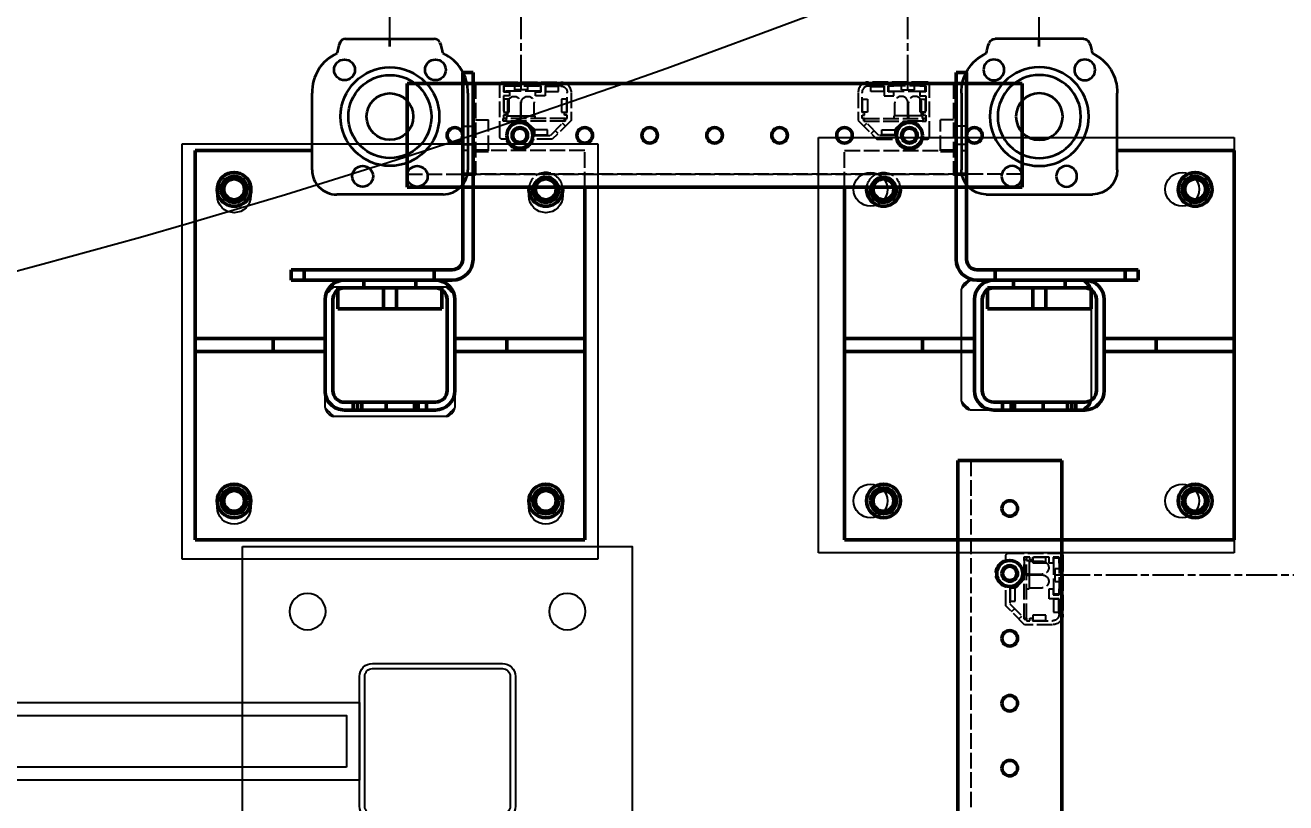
# Model space of a CAD drawing. Header units: millimetres. Extents: x -383313 to -161684, y -117025 to 99224.
# Drawn here: x -327936.1 to -327450.8, y 30716.5 to 31015.9 of the extents above; entities that cross this region are included whole.
import ezdxf
from ezdxf import colors
from ezdxf.entities.mleader import LeaderData, LeaderLine
from ezdxf.math import Vec2, Vec3

# ---------------------------------------------------------------- set-up
doc = ezdxf.new("R2010")
doc.units = ezdxf.units.MM
doc.header["$MEASUREMENT"] = 0
for name, pattern in [('AM_ISO02W050', [7.5, 6, -1.5]), ('AM_ISO08W050', [18, 12, -1.5, 3, -1.5]), ('DASHED', [0.75, 0.5, -0.25])]:
    doc.linetypes.add(name, pattern=pattern)
doc.layers.get('Defpoints').update_dxf_attribs({"color": 31})
for name, color, linetype in [('001__КОНСТРУКТИВ__размеры внутр.', 7, 'Continuous'), ('Ограждения', 20, 'Continuous'), ('Робот', 30, 'Continuous')]:
    doc.layers.add(name, color=color, linetype=linetype)
for name, color, linetype, lineweight in [('AM_0', 7, 'Continuous', 50), ('AM_3', 6, 'AM_ISO02W050', 25), ('AM_6', 2, 'Continuous', 35), ('AM_7', 4, 'AM_ISO08W050', 25)]:
    doc.layers.add(name, color=color, linetype=linetype, lineweight=lineweight)
doc.styles.add('PSTUDIO', font='arial.ttf')
doc.dimstyles.new('PS_TICK', dxfattribs={"dimscale": 100, "dimtxt": 2.5, "dimasz": 1, "dimexe": 2, "dimexo": 2, "dimgap": 1, "dimtad": 1, "dimdec": 0, "dimzin": 0, "dimdsep": 46, "dimtxsty": 'PSTUDIO', "dimblk": 'ARCHTICK', "dimcen": 2, "dimdle": 1.5, "dimse1": 1, "dimse2": 1, "dimadec": 0, "dimazin": 0, "dimtfac": 1, "dimtdec": 0, "dimtix": 1, "dimtmove": 1, "dimatfit": 3, "dimldrblk": 'ARCHTICK', "dimfxl": 1, "dimtolj": 1, "dimtzin": 0, "dimarcsym": 0})

# ---------------------------------------------------------------- blocks, each defined once
blk = doc.blocks.new('A$Cd2819ec4')
at = {"layer": 'AM_0'}
for p, q in [((724.22, 243.42), (724.22, 32)), ((724.22, 243.42), (764.22, 243.42)), ((764.22, 243.42), (764.22, 32)), ((822.5, 75), (764.22, 75)), ((822.5, 45), (822.5, 75)), ((822.5, 75), (827.5, 75)), ((900, 75), (827.5, 75)), ((827.5, 75), (827.5, 45)), ((900, -75), (900, 75)), ((827.5, 45), (822.5, 45)), ((822.5, 45), (822.5, 25)), ((827.5, 25), (827.5, 45)), ((750.22, 33), (750.22, 38)), ((720, 32), (720, 28.12)), ((792, 32), (720, 32)), ((720, 32), (720, 28.12)), ((724.22, 32), (724.22, 28)), ((759.22, 28), (759.22, 33)), ((764.22, 32), (764.22, 28)), ((720, 28), (757.5, 28)), ((757.5, 28), (763.33, 28)), ((763.33, 28), (792, 28)), ((842.5, 25), (807.5, 25)), ((796, 24), (796, -38)), ((800, 17.5), (800, 24)), ((803, 20), (803.76, 20)), ((803, 20), (803, 17.5)), ((803.76, 20), (811, 20)), ((842.5, 22), (807.5, 22)), ((811, 20), (811, -20)), ((796, 17), (800, 17)), ((800, 17.5), (800, 10)), ((803, 17.5), (803, 10)), ((847, -17.5), (847, 17.5)), ((850, -17.5), (850, 17.5)), ((803, 10), (800, 10)), ((800, -10), (800, 10)), ((803, 10), (803, -10)), ((847, 14.12), (850, 14.12)), ((847, 10.88), (850, 10.88)), ((850, 9.5), (847, 9.5)), ((803, 2.46), (811, 2.46)), ((803, -2.46), (811, -2.46)), ((850, -1.5), (847, -1.5)), ((800, -10), (800, -17.5)), ((800, -10), (803, -10)), ((803, -10), (803, -17.5)), ((847, -10.88), (850, -10.88)), ((850, -12.5), (847, -12.5)), ((847, -14.12), (850, -14.12)), ((800, -38), (800, -17.5)), ((803, -17.5), (803, -20)), ((803, -20), (803.76, -20)), ((803.76, -20), (811, -20)), ((807.5, -22), (842.5, -22)), ((807.5, -25), (842.5, -25)), ((822.5, -25), (822.5, -45)), ((827.5, -45), (827.5, -25)), ((750, -30), (750, -75)), ((796, -33), (800, -33)), ((796, -38), (800, -38)), ((822.5, -75), (822.5, -45)), ((822.5, -45), (827.5, -45)), ((827.5, -45), (827.5, -75)), ((750, -75), (764.22, -75)), ((764.22, -75), (822.5, -75)), ((827.5, -75), (822.5, -75)), ((827.5, -75), (900, -75))]:
    blk.add_line(p, q, dxfattribs=at)
for centre, radius in [((744.22, 225), 3), ((744.22, 200), 5), ((744.22, 200), 3), ((744.22, 200), 2.75), ((744.22, 175), 3), ((744.22, 150), 3), ((744.22, 125), 3), ((744.22, 100), 3), ((744.22, 75), 3), ((765, 60), 4.5), ((765, 60), 4.11), ((765, 60), 4), ((885, 60), 6.5), ((885, 60), 5), ((885, 60), 4.5), ((885, 60), 4.11), ((885, 60), 4), ((765, -60), 4.5), ((765, -60), 4.11), ((765, -60), 4), ((885, -60), 6.5), ((885, -60), 5), ((885, -60), 4.5), ((885, -60), 4.11), ((885, -60), 4)]:
    blk.add_circle(centre, radius, dxfattribs=at)
for centre, radius, start, end in [((765, 60), 6.5, 263.0635, 96.9365), ((765, 60), 5, 260.9672, 99.0328), ((792, 24), 8, 0, 90), ((792, 24), 4, 0, 90), ((807.5, 17.5), 7.5, 90, 180), ((842.5, 17.5), 7.5, 0, 90), ((807.5, 17.5), 4.5, 90, 180), ((842.5, 17.5), 4.5, 0, 90), ((807.5, -17.5), 7.5, 180, 270), ((807.5, -17.5), 4.5, 180, 270), ((842.5, -17.5), 4.5, 270, 0), ((842.5, -17.5), 7.5, 270, 0), ((765, -60), 6.5, 96.9365, 263.0635), ((765, -60), 5, 99.0328, 260.9672), ((765, -60), 6.5, 263.0635, 96.9365), ((765, -60), 5, 260.9672, 99.0328)]:
    blk.add_arc(centre, radius, start, end, dxfattribs=at)
at = {"layer": 'AM_3'}
for p, q in [((759.22, 243.42), (759.22, 28)), ((723.72, 206.75), (723.72, 184.25)), ((723.72, 205.5), (725.21, 204)), ((744.72, 207.75), (724.72, 207.75)), ((725.21, 204), (725.21, 206.25)), ((725.21, 206.25), (727.47, 206.25)), ((725.21, 206), (725.21, 192)), ((725.45, 206), (725.21, 206)), ((727.22, 206), (725.45, 206)), ((727.22, 192), (727.22, 206)), ((727.47, 206.25), (727.47, 204)), ((727.47, 204), (728.97, 204)), ((728.97, 204), (728.97, 206.25)), ((728.97, 206.25), (735.47, 206.25)), ((730.31, 206.1), (735.31, 206.1)), ((730.31, 204.1), (730.31, 206.1)), ((735.31, 204.1), (730.31, 204.1)), ((736.7, 204.67), (731.7, 204.67)), ((735.31, 206.1), (735.31, 204.1)), ((735.47, 206.25), (735.47, 205.25)), ((735.47, 205.25), (736.47, 205.25)), ((736.47, 205.25), (736.47, 206.25)), ((736.47, 206.25), (737.72, 206.25)), ((736.7, 205.02), (736.7, 199.32)), ((737.7, 205.02), (736.7, 205.02)), ((737.7, 182.42), (737.7, 206.42)), ((738.7, 206.42), (737.7, 206.42)), ((737.72, 206.25), (737.72, 205.25)), ((737.72, 205.25), (738.72, 205.25)), ((738.7, 182.42), (738.7, 206.42)), ((738.72, 205.25), (738.72, 197.75)), ((745.72, 205.25), (745.72, 206.75)), ((726.73, 201.92), (725.21, 201.92)), ((726.73, 199.42), (725.21, 199.42)), ((726.73, 196.92), (726.73, 201.92)), ((736.7, 199.67), (731.7, 199.67)), ((736.7, 199.42), (731.7, 199.42)), ((737.7, 199.77), (736.7, 199.77)), ((736.7, 199.32), (736.7, 194.07)), ((737.7, 199.32), (736.7, 199.32)), ((726.73, 196.92), (725.21, 196.92)), ((736.7, 194.42), (731.7, 194.42)), ((738.72, 197.75), (741.72, 194.5)), ((741.72, 194.5), (744.22, 194.5)), ((742.07, 189.35), (742.07, 194.35)), ((742.07, 194.35), (744.06, 194.35)), ((744.06, 194.35), (744.06, 189.35)), ((744.22, 194.5), (744.22, 188.25)), ((745.72, 187.5), (745.72, 194.75)), ((725.21, 194), (723.72, 192.5)), ((725.21, 191.75), (725.21, 194)), ((725.21, 192), (725.45, 192)), ((727.47, 191.75), (725.21, 191.75)), ((725.21, 184.25), (725.21, 190.25)), ((725.21, 190.25), (728.97, 190.25)), ((725.36, 185.1), (725.36, 190.1)), ((725.36, 190.1), (727.36, 190.1)), ((725.45, 192), (727.22, 192)), ((727.36, 190.1), (727.36, 185.1)), ((728.97, 194), (727.47, 194)), ((727.47, 194), (727.47, 191.75)), ((728.97, 190.25), (728.97, 194)), ((737.7, 194.07), (736.7, 194.07)), ((744.06, 189.35), (742.07, 189.35)), ((727.36, 185.1), (725.36, 185.1)), ((738.47, 180.25), (745.72, 187.5)), ((744.22, 188.25), (738.72, 182.75)), ((743.5, 185.29), (742.38, 186.41)), ((735.47, 181.75), (727.72, 181.75)), ((727.72, 180.25), (738.47, 180.25)), ((730.31, 183.9), (735.31, 183.9)), ((730.31, 181.9), (730.31, 183.9)), ((735.31, 181.9), (730.31, 181.9)), ((735.31, 183.9), (735.31, 181.9)), ((736.47, 182.75), (735.47, 182.75)), ((735.47, 182.75), (735.47, 181.75)), ((736.47, 181.75), (736.47, 182.75)), ((737.72, 181.75), (736.47, 181.75)), ((738.7, 182.42), (737.7, 182.42)), ((738.72, 182.75), (737.72, 182.75)), ((737.72, 182.75), (737.72, 181.75)), ((740.68, 182.46), (739.55, 183.59)), ((764.22, 75), (750, 75)), ((750, 75), (750, 28)), ((750.22, 38), (738.22, 38)), ((738.22, 33), (738.22, 38)), ((724.22, 33), (759.22, 33)), ((740.72, 28), (740.72, 33)), ((747.72, 28), (747.72, 33))]:
    blk.add_line(p, q, dxfattribs=at)
for centre, radius, start, end in [((724.72, 206.75), 1, 90, 180), ((731.7, 202.17), 2.5, 90, 270), ((744.72, 206.75), 1, 0, 90), ((744.27, 200), 5.44, 285.3405, 74.6595), ((744.27, 200), 5.45, 285.3921, 74.6079), ((731.7, 196.92), 2.5, 90, 270), ((727.72, 184.25), 4, 180, 270), ((727.72, 184.25), 2.5, 180, 270), ((765, 60), 6.5, 96.9365, 263.0635), ((765, 60), 5, 99.0328, 260.9672)]:
    blk.add_arc(centre, radius, start, end, dxfattribs=at)
at = {"layer": 'AM_6'}
for p, q in [((728.02, 30), (757.5, 30)), ((720, 28.12), (720, 28)), ((767, 20.5), (767, -20.5)), ((707, -17.12), (707, 17.05)), ((708.41, 19.19), (708.68, 19.33)), ((710, 0), (707, 0)), ((708.68, -19.33), (708.4, -19.19)), ((757.5, -30), (728.02, -30))]:
    blk.add_line(p, q, dxfattribs=at)
for centre in [(719, 17.5), (760, 10.5), (760, -10.5), (719, -17.5)]:
    blk.add_circle(centre, 4, dxfattribs=at)
at = {"layer": 'AM_6', "color": 3}
for radius in [19, 16, 9]:
    blk.add_circle((737, 0), radius, dxfattribs=at)
at = {"layer": 'AM_6'}
for centre, radius, start, end in [((727.67, 13.42), 16.58, 88.787, 155.2302), ((757.5, 20.5), 9.5, 0, 90), ((714.96, 3.57), 16.96, 97.9457, 111.7054), ((709.54, 16.91), 2.55, 116.5146, 176.8543), ((709.55, -16.9), 2.56, 184.9071, 243.3507), ((714.96, -3.57), 16.96, 248.2946, 262.0543), ((727.67, -13.42), 16.58, 204.7698, 271.213), ((757.5, -20.5), 9.5, 270, 0)]:
    blk.add_arc(centre, radius, start, end, dxfattribs=at)
at = {"layer": 'AM_7'}
for p, q in [((725.21, 199.42), (-722.94, 199.42)), ((707, 0), (-708.67, 0))]:
    blk.add_line(p, q, dxfattribs=at)
blk = doc.blocks.new('stolb 60x60')
at = {"layer": 'Ограждения'}
blk.add_lwpolyline([(360888.92, -283103.87), (361038.92, -283103.87), (361038.92, -282953.87), (360888.92, -282953.87)], close=True, dxfattribs=at)
for points in [[(360938.92, -283058.87), (360988.92, -283058.87, 0.414214), (360993.92, -283053.87), (360993.92, -283003.87, 0.414214), (360988.92, -282998.87), (360938.92, -282998.87, 0.414214), (360933.92, -283003.87), (360933.92, -283053.87, 0.414214)], [(360938.92, -283056.87), (360988.92, -283056.87, 0.414214), (360991.92, -283053.87), (360991.92, -283003.87, 0.414214), (360988.92, -283000.87), (360938.92, -283000.87, 0.414214), (360935.92, -283003.87), (360935.92, -283053.87, 0.414214)]]:
    blk.add_lwpolyline(points, format="xyb", close=True, dxfattribs=at)
for centre in [(360913.92, -282978.87), (361013.92, -282978.87), (360913.92, -283078.87), (361013.92, -283078.87)]:
    blk.add_circle(centre, 7, dxfattribs=at)
blk = doc.blocks.new('*U110')
at = {"layer": 'Ограждения'}
for points in [[(2288.22, -15), (105, -15), (105, 15), (2288.22, 15)], [(2283.22, -10), (110, -10), (110, 10), (2283.22, 10)]]:
    blk.add_lwpolyline(points, close=True, dxfattribs=at)
at = {"xscale": -1, "rotation": 180}
blk.add_blockref('stolb 60x60', (-358645.7, -283028.87), dxfattribs=at)
blk = doc.blocks.new('Робот ABB IRB660_3.15 (сверху)')
at = {"layer": 'Робот'}
blk.add_circle((0, 0), 3150, dxfattribs=at)
blk = doc.blocks.new('_ArchTick')
at = {"color": 0, "linetype": 'ByBlock', "const_width": 0.15}
blk.add_lwpolyline([(-0.5, -0.5), (0.5, 0.5)], dxfattribs=at)
blk = doc.blocks.new('*D235')
at = {"layer": '001__КОНСТРУКТИВ__размеры внутр.', "color": 0, "lineweight": -2, "ltscale": 100, "transparency": 16777216}
blk.add_line((-329738.95, 30479.02), (-327438.95, 30479.02), dxfattribs=at)
at = {"layer": 'Defpoints', "color": 0, "ltscale": 100, "transparency": 16777216}
for p in [(-329588.95, 31204.06), (-327588.95, 31204.06), (-327588.95, 30479.02)]:
    blk.add_point(p, dxfattribs=at)
at = {"layer": '001__КОНСТРУКТИВ__размеры внутр.', "color": 0, "lineweight": -2, "ltscale": 100, "transparency": 16777216, "xscale": 100, "yscale": 100, "zscale": 100, "rotation": 180}
blk.add_blockref('_ArchTick', (-329588.95, 30479.02), dxfattribs=at)
at = {"layer": '001__КОНСТРУКТИВ__размеры внутр.', "color": 0, "lineweight": -2, "ltscale": 100, "transparency": 16777216, "xscale": 100, "yscale": 100, "zscale": 100}
blk.add_blockref('_ArchTick', (-327588.95, 30479.02), dxfattribs=at)
at = {"layer": '001__КОНСТРУКТИВ__размеры внутр.', "color": 0, "ltscale": 100, "transparency": 16777216, "insert": (-328588.95, 30706.66), "char_height": 250, "attachment_point": 5, "style": 'PSTUDIO'}
blk.add_mtext('\\A1;2000', dxfattribs=at)
blk = doc.blocks.new('A$C9339d81e')
at = {"layer": 'Ограждения'}
for p, q in [((-105, 80), (55, 80)), ((-105, 12.5), (-105, 80)), ((55, 80), (55, -80)), ((55, 80), (55, -80)), ((-46.54, 25), (-3.46, 25)), ((-50, -21.54), (-50, 21.54)), ((0, 21.54), (0, -21.54)), ((-105, -80), (-105, 12.5)), ((-3.46, -25), (-46.54, -25)), ((55, -80), (-105, -80))]:
    blk.add_line(p, q, dxfattribs=at)
for centre in [(-85, 60), (35, 60), (-85, -60), (35, -60)]:
    blk.add_circle(centre, 6.5, dxfattribs=at)
for centre, radius, start, end in [((-25, 0), 33, 130.7491, 139.2509), ((-46, 21), 4, 98.5054, 171.4946), ((-25, 0), 33, 40.7491, 49.2509), ((-4, 21), 4, 8.5054, 81.4946), ((-25, 0), 33, 220.7491, 229.2509), ((-46, -21), 4, 188.5054, 261.4946), ((-25, 0), 33, 310.7491, 319.2509), ((-4, -21), 4, 278.5054, 351.4946)]:
    blk.add_arc(centre, radius, start, end, dxfattribs=at)

msp = doc.modelspace()

# ---------------------------------------------------------------- block references
at = {"linetype": 'DASHED', "rotation": 270}
msp.add_blockref('A$Cd2819ec4', (-327795.67614, 31717.72711), dxfattribs=at)
at = {"linetype": 'DASHED', "xscale": -1, "rotation": 90}
msp.add_blockref('A$Cd2819ec4', (-327545.67614, 31717.72711), dxfattribs=at)
at = {"ltscale": 100}
for p in [(-327525.67614, 30892.72711), (-327770.67614, 30890.22711)]:
    msp.add_blockref('A$C9339d81e', p, dxfattribs=at)
at = {"linetype": 'DASHED', "xscale": -1}
msp.add_blockref('A$Cd2819ec4', (-326812.85204, 30604.81143), dxfattribs=at)
at = {"layer": 'Робот', "rotation": 180}
msp.add_blockref('Робот ABB IRB660_3.15 (сверху)', (-328754.07698, 33964.72651), dxfattribs=at)
at = {"layer": 'Робот', "linetype": 'DASHED'}
msp.add_blockref('*U110', (-330095.61093, 30740.12578), dxfattribs=at)

# ---------------------------------------------------------------- dimensions: what is measured, and where the dimension line sits
at = {"layer": '001__КОНСТРУКТИВ__размеры внутр.', "ltscale": 100}
dim = msp.add_linear_dim(base=(-327588.95318, 30479.01929), p1=(-329588.95318, 31204.05688), p2=(-327588.95318, 31204.05688), dimstyle='PS_TICK', dxfattribs=at)
dim.commit()
dim.dimension.update_dxf_attribs({"geometry": '*D235', "text_midpoint": (-328588.95318, 30706.66254)})

# ---------------------------------------------------------------- leaders
at = {"ltscale": 100}
ml = msp.add_multileader_mtext('Standard', dxfattribs=at)
ml.set_content('Bl-6.1', color=256)
ml.set_leader_properties()
ml.build(insert=Vec2(0, 0))
ml.multileader.update_dxf_attribs({"text_right_attachment_type": 6, "dogleg_length": 0.36, "arrow_head_size": 0.18})
ctx = ml.context
ctx.base_point, ctx.char_height, ctx.arrow_head_size, ctx.landing_gap_size, ctx.plane_origin = Vec3(-327299.24419, 31038.79233), 80, 0.18, 0.09, Vec3(-328475.29206, 30484.77021)
ctx.right_attachment = 6
notes = []
notes.append((ctx, [(0, (1, 1, 0), (-327342.28376, 31038.79233), (1, 0), 43.03956, [(0, [(-327480.71452, 31120.38378)], 0, [])])]))
ctx.mtext.insert, ctx.mtext.flow_direction = Vec3(-327299.15419, 31078.79233), 5
for ctx, leaders in notes:
    for number, flags, end, landing, length, lines in leaders:
        leader = LeaderData()
        leader.index, (leader.has_last_leader_line, leader.has_dogleg_vector, leader.attachment_direction) = number, flags
        leader.last_leader_point, leader.dogleg_vector, leader.dogleg_length = Vec3(end), Vec3(landing), length
        for number, points, colour, breaks in lines:
            line = LeaderLine()
            line.index, line.vertices, line.color, line.breaks = number, Vec3.list(points), colors.encode_raw_color(colour), breaks
            leader.lines.append(line)
        ctx.leaders.append(leader)

doc.saveas('drawing.dxf')
